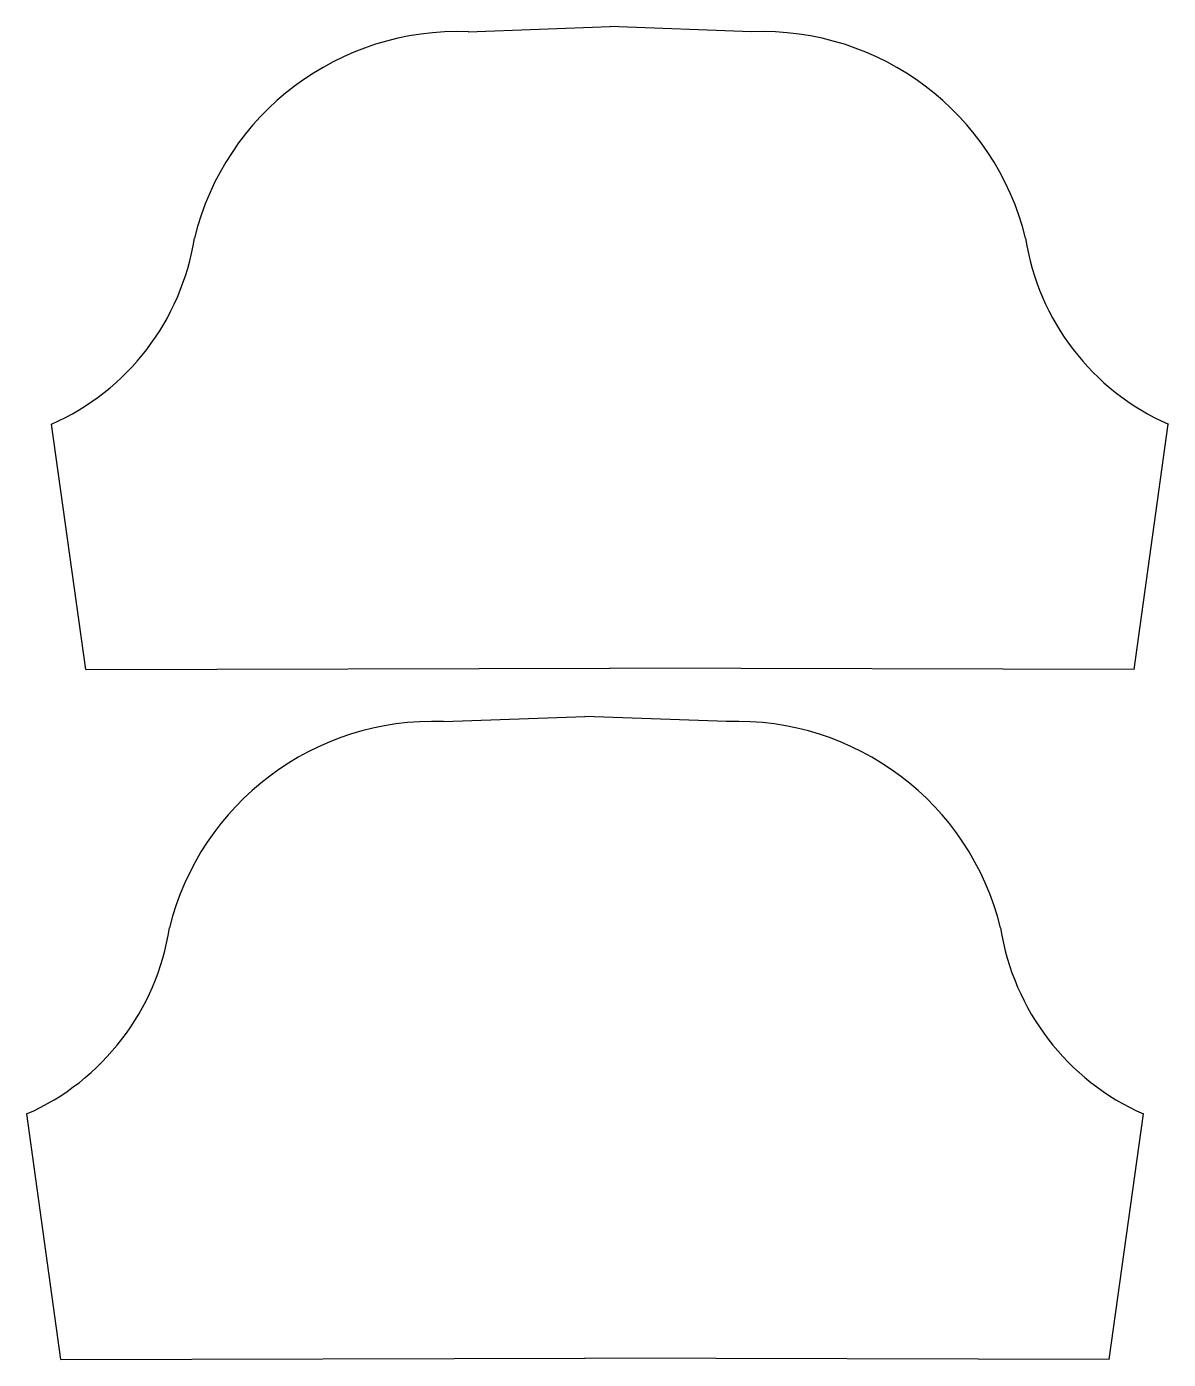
# Model space of a CAD drawing. Header units: inches. Extents: x 3.4 to 26.8, y 1.3 to 28.7.
import ezdxf

# ---------------------------------------------------------------- set-up
doc = ezdxf.new("R2010")
doc.units = ezdxf.units.IN
doc.header["$MEASUREMENT"] = 0

msp = doc.modelspace()

# ---------------------------------------------------------------- linework, layer by layer
for p, q in [((4.625, 15.509), (3.922, 20.546)), ((26.139, 15.509), (26.842, 20.546)), ((4.625, 15.509), (15.386, 15.536)), ((26.139, 15.509), (15.379, 15.536)), ((4.115, 1.348), (3.412, 6.385)), ((25.629, 1.348), (26.332, 6.385)), ((4.115, 1.348), (14.875, 1.375)), ((25.629, 1.348), (14.868, 1.375))]:
    msp.add_line(p, q)
for points in [[(12.476, 28.601), (15.386, 28.705)], [(18.289, 28.601), (15.379, 28.705)], [(11.965, 14.44), (14.875, 14.544)], [(17.778, 14.44), (14.868, 14.544)]]:
    msp.add_lwpolyline(points)
for centre, radius, start, end in [((12.263, 23.034), 5.571, 87.8057, 166.1811), ((18.502, 23.034), 5.571, 13.8189, 92.1943), ((1.905, 25.128), 5.007, 293.7627, 351.2298), ((28.86, 25.128), 5.007, 188.7702, 246.2373), ((11.752, 8.873), 5.571, 87.8057, 166.1811), ((17.991, 8.873), 5.571, 13.8189, 92.1943), ((1.394, 10.967), 5.007, 293.7627, 351.2298), ((28.349, 10.967), 5.007, 188.7702, 246.2373)]:
    msp.add_arc(centre, radius, start, end)

doc.saveas('drawing.dxf')
